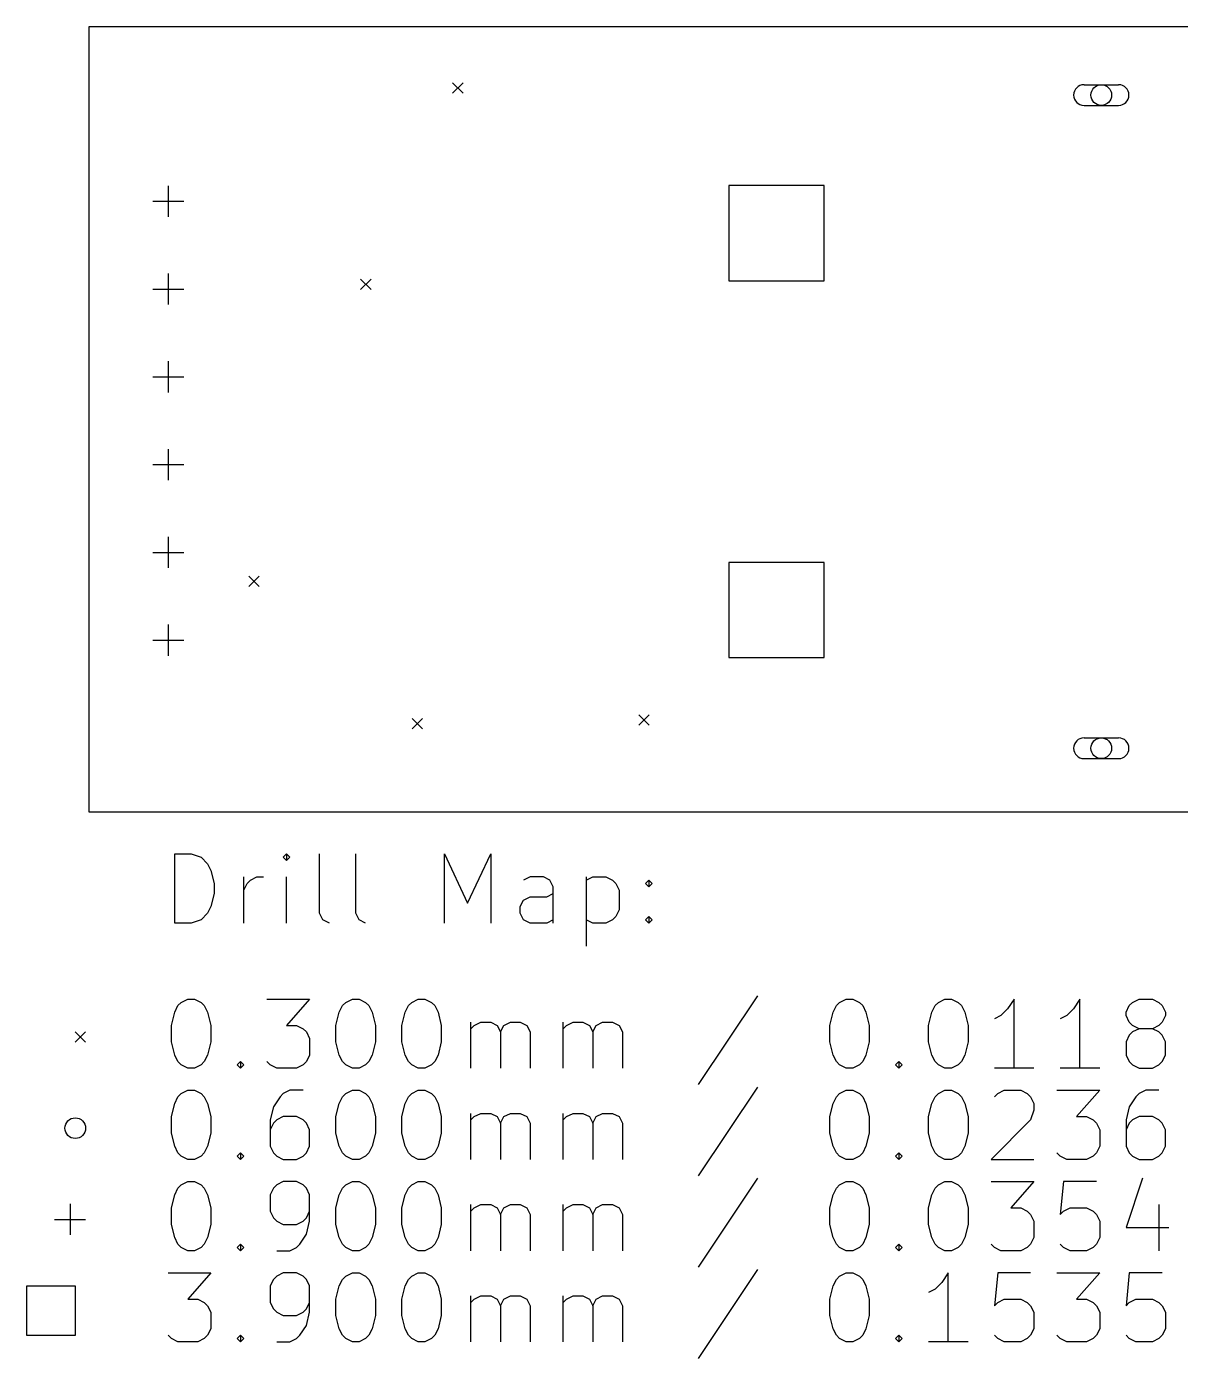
# Model space of a CAD drawing. Extents: x 125.7 to 191.9, y -85 to -46.2.
# Drawn here: x 125.7 to 159.08, y -84.76 to -46.23 of the extents above; entities that cross this region are included whole.
import ezdxf

# ---------------------------------------------------------------- set-up
doc = ezdxf.new("R2010")
doc.units = 0
doc.layers.add('BLACK', color=7, linetype='CONTINUOUS')

msp = doc.modelspace()

# ---------------------------------------------------------------- linework, layer by layer
at = {"layer": 'BLACK', "linetype": 'CONTINUOUS'}
for p, q in [((127.508, -46.228), (172.888, -46.228)), ((127.508, -68.961), (127.508, -46.228)), ((138.026, -47.856), (138.326, -48.156)), ((138.326, -47.856), (138.026, -48.156)), ((156.292, -47.908), (157.292, -47.908)), ((156.292, -48.508), (157.292, -48.508)), ((129.8, -50.83), (129.8, -51.73)), ((148.771, -50.8291), (146.013, -50.8291)), ((146.013, -50.8291), (146.013, -53.5869)), ((148.771, -53.5869), (148.771, -50.8291)), ((129.35, -51.28), (130.25, -51.28)), ((129.8, -53.37), (129.8, -54.27)), ((135.364, -53.5325), (135.664, -53.8325)), ((135.664, -53.5325), (135.364, -53.8325)), ((129.35, -53.82), (130.25, -53.82)), ((146.013, -53.5869), (148.771, -53.5869)), ((129.8, -55.91), (129.8, -56.81)), ((129.35, -56.36), (130.25, -56.36)), ((129.8, -58.45), (129.8, -59.35)), ((129.35, -58.9), (130.25, -58.9)), ((129.8, -60.99), (129.8, -61.89)), ((129.35, -61.44), (130.25, -61.44)), ((148.771, -61.7291), (146.013, -61.7291)), ((146.013, -61.7291), (146.013, -64.4869)), ((148.771, -64.4869), (148.771, -61.7291)), ((132.133, -62.1308), (132.433, -62.4308)), ((132.433, -62.1308), (132.133, -62.4308)), ((129.8, -63.53), (129.8, -64.43)), ((129.35, -63.98), (130.25, -63.98)), ((146.013, -64.4869), (148.771, -64.4869)), ((136.858, -66.2456), (137.158, -66.5456)), ((137.158, -66.2456), (136.858, -66.5456)), ((143.411, -66.144), (143.711, -66.444)), ((143.711, -66.144), (143.411, -66.444)), ((156.292, -66.808), (157.292, -66.808)), ((156.292, -67.408), (157.292, -67.408)), ((172.888, -68.961), (127.508, -68.961)), ((129.984, -72.1658), (129.984, -70.1658)), ((129.984, -70.1658), (130.46, -70.1658)), ((130.46, -70.1658), (130.746, -70.261)), ((130.746, -70.261), (130.937, -70.4515)), ((130.937, -70.4515), (131.032, -70.642)), ((133.222, -70.1658), (133.127, -70.261)), ((133.127, -70.261), (133.222, -70.3562)), ((133.318, -70.261), (133.222, -70.1658)), ((133.222, -70.1658), (133.222, -70.3562)), ((133.222, -70.3562), (133.318, -70.261)), ((134.175, -71.88), (134.175, -70.1658)), ((135.222, -71.88), (135.222, -70.1658)), ((137.794, -72.1658), (137.794, -70.1658)), ((137.794, -70.1658), (138.46, -71.5943)), ((138.46, -71.5943), (139.127, -70.1658)), ((139.127, -70.1658), (139.127, -72.1658)), ((131.032, -70.642), (131.127, -71.0229)), ((131.984, -72.1658), (131.984, -70.8324)), ((132.175, -70.9277), (132.365, -70.8324)), ((132.365, -70.8324), (132.556, -70.8324)), ((133.222, -72.1658), (133.222, -70.8324)), ((140.27, -70.8324), (140.079, -70.9277)), ((140.651, -70.8324), (140.27, -70.8324)), ((140.841, -70.9277), (140.651, -70.8324)), ((141.889, -70.8324), (141.889, -72.8324)), ((141.889, -70.9277), (142.079, -70.8324)), ((142.079, -70.8324), (142.46, -70.8324)), ((142.46, -70.8324), (142.651, -70.9277)), ((131.127, -71.0229), (131.127, -71.3086)), ((131.984, -71.2134), (132.079, -71.0229)), ((132.079, -71.0229), (132.175, -70.9277)), ((140.937, -71.1181), (140.841, -70.9277)), ((140.937, -72.1658), (140.937, -71.1181)), ((142.651, -70.9277), (142.746, -71.0229)), ((142.746, -71.0229), (142.841, -71.2134)), ((142.841, -71.2134), (142.841, -71.7848)), ((143.603, -71.0229), (143.698, -70.9277)), ((143.698, -71.1181), (143.603, -71.0229)), ((143.698, -70.9277), (143.794, -71.0229)), ((143.698, -70.9277), (143.698, -71.1181)), ((143.794, -71.0229), (143.698, -71.1181)), ((131.127, -71.3086), (131.032, -71.6896)), ((139.984, -71.6896), (140.079, -71.4991)), ((140.079, -71.4991), (140.27, -71.4039)), ((140.27, -71.4039), (140.746, -71.4039)), ((140.746, -71.4039), (140.937, -71.3086)), ((130.937, -71.88), (130.746, -72.0705)), ((131.032, -71.6896), (130.937, -71.88)), ((134.27, -72.0705), (134.175, -71.88)), ((135.318, -72.0705), (135.222, -71.88)), ((139.984, -71.88), (139.984, -71.6896)), ((140.079, -72.0705), (139.984, -71.88)), ((142.746, -71.9753), (142.651, -72.0705)), ((142.841, -71.7848), (142.746, -71.9753)), ((143.603, -72.0705), (143.698, -71.9753)), ((143.698, -71.9753), (143.794, -72.0705)), ((143.698, -71.9753), (143.698, -72.1658)), ((130.46, -72.1658), (129.984, -72.1658)), ((130.746, -72.0705), (130.46, -72.1658)), ((134.46, -72.1658), (134.27, -72.0705)), ((135.508, -72.1658), (135.318, -72.0705)), ((140.27, -72.1658), (140.079, -72.0705)), ((140.746, -72.1658), (140.27, -72.1658)), ((140.937, -72.0705), (140.746, -72.1658)), ((142.079, -72.1658), (141.889, -72.0705)), ((142.46, -72.1658), (142.079, -72.1658)), ((142.651, -72.0705), (142.46, -72.1658)), ((143.698, -72.1658), (143.603, -72.0705)), ((143.794, -72.0705), (143.698, -72.1658)), ((130.175, -74.461), (130.365, -74.3658)), ((130.365, -74.3658), (130.556, -74.3658)), ((130.556, -74.3658), (130.746, -74.461)), ((132.651, -74.3658), (133.889, -74.3658)), ((133.889, -74.3658), (133.222, -75.1277)), ((134.937, -74.461), (135.127, -74.3658)), ((135.127, -74.3658), (135.318, -74.3658)), ((135.318, -74.3658), (135.508, -74.461)), ((136.841, -74.461), (137.032, -74.3658)), ((137.032, -74.3658), (137.222, -74.3658)), ((137.222, -74.3658), (137.413, -74.461)), ((146.841, -74.2705), (145.127, -76.842)), ((149.222, -74.461), (149.413, -74.3658)), ((149.413, -74.3658), (149.603, -74.3658)), ((149.603, -74.3658), (149.794, -74.461)), ((152.079, -74.461), (152.27, -74.3658)), ((152.27, -74.3658), (152.46, -74.3658)), ((152.46, -74.3658), (152.651, -74.461)), ((154.27, -74.3658), (154.079, -74.6515)), ((154.27, -76.3658), (154.27, -74.3658)), ((156.175, -74.3658), (155.984, -74.6515)), ((156.175, -76.3658), (156.175, -74.3658)), ((157.698, -74.461), (157.889, -74.3658)), ((157.889, -74.3658), (158.27, -74.3658)), ((158.27, -74.3658), (158.46, -74.461)), ((129.889, -75.1277), (129.984, -74.7467)), ((129.984, -74.7467), (130.079, -74.5562)), ((130.079, -74.5562), (130.175, -74.461)), ((130.746, -74.461), (130.841, -74.5562)), ((130.841, -74.5562), (130.937, -74.7467)), ((130.937, -74.7467), (131.032, -75.1277)), ((134.651, -75.1277), (134.746, -74.7467)), ((134.746, -74.7467), (134.841, -74.5562)), ((134.841, -74.5562), (134.937, -74.461)), ((135.508, -74.461), (135.603, -74.5562)), ((135.603, -74.5562), (135.698, -74.7467)), ((135.698, -74.7467), (135.794, -75.1277)), ((136.556, -75.1277), (136.651, -74.7467)), ((136.651, -74.7467), (136.746, -74.5562)), ((136.746, -74.5562), (136.841, -74.461)), ((137.413, -74.461), (137.508, -74.5562)), ((137.508, -74.5562), (137.603, -74.7467)), ((137.603, -74.7467), (137.698, -75.1277)), ((148.937, -75.1277), (149.032, -74.7467)), ((149.032, -74.7467), (149.127, -74.5562)), ((149.127, -74.5562), (149.222, -74.461)), ((149.794, -74.461), (149.889, -74.5562)), ((149.889, -74.5562), (149.984, -74.7467)), ((149.984, -74.7467), (150.079, -75.1277)), ((151.794, -75.1277), (151.889, -74.7467)), ((151.889, -74.7467), (151.984, -74.5562)), ((151.984, -74.5562), (152.079, -74.461)), ((152.651, -74.461), (152.746, -74.5562)), ((152.746, -74.5562), (152.841, -74.7467)), ((152.841, -74.7467), (152.937, -75.1277)), ((154.079, -74.6515), (153.889, -74.842)), ((155.984, -74.6515), (155.794, -74.842)), ((157.508, -74.7467), (157.603, -74.5562)), ((157.508, -74.842), (157.508, -74.7467)), ((157.603, -74.5562), (157.698, -74.461)), ((158.46, -74.461), (158.556, -74.5562)), ((158.556, -74.5562), (158.651, -74.7467)), ((158.651, -74.7467), (158.651, -74.842)), ((129.889, -75.6039), (129.889, -75.1277)), ((131.032, -75.1277), (131.032, -75.6039)), ((133.222, -75.1277), (133.508, -75.1277)), ((133.508, -75.1277), (133.698, -75.2229)), ((134.651, -75.6039), (134.651, -75.1277)), ((135.794, -75.1277), (135.794, -75.6039)), ((136.556, -75.6039), (136.556, -75.1277)), ((137.698, -75.1277), (137.698, -75.6039)), ((138.556, -76.3658), (138.556, -75.0324)), ((138.556, -75.2229), (138.651, -75.1277)), ((138.651, -75.1277), (138.841, -75.0324)), ((138.841, -75.0324), (139.127, -75.0324)), ((139.127, -75.0324), (139.318, -75.1277)), ((139.318, -75.1277), (139.413, -75.3181)), ((139.413, -75.3181), (139.508, -75.1277)), ((139.508, -75.1277), (139.698, -75.0324)), ((139.698, -75.0324), (139.984, -75.0324)), ((139.984, -75.0324), (140.175, -75.1277)), ((140.175, -75.1277), (140.27, -75.3181)), ((141.222, -76.3658), (141.222, -75.0324)), ((141.222, -75.2229), (141.318, -75.1277)), ((141.318, -75.1277), (141.508, -75.0324)), ((141.508, -75.0324), (141.794, -75.0324)), ((141.794, -75.0324), (141.984, -75.1277)), ((141.984, -75.1277), (142.079, -75.3181)), ((142.079, -75.3181), (142.175, -75.1277)), ((142.175, -75.1277), (142.365, -75.0324)), ((142.365, -75.0324), (142.651, -75.0324)), ((142.651, -75.0324), (142.841, -75.1277)), ((142.841, -75.1277), (142.937, -75.3181)), ((148.937, -75.6039), (148.937, -75.1277)), ((150.079, -75.1277), (150.079, -75.6039)), ((151.794, -75.6039), (151.794, -75.1277)), ((152.937, -75.1277), (152.937, -75.6039)), ((153.889, -74.842), (153.698, -74.9372)), ((155.794, -74.842), (155.603, -74.9372)), ((157.603, -75.0324), (157.508, -74.842)), ((157.698, -75.1277), (157.603, -75.0324)), ((157.889, -75.2229), (157.698, -75.1277)), ((158.46, -75.1277), (158.27, -75.2229)), ((158.556, -75.0324), (158.46, -75.1277)), ((158.651, -74.842), (158.556, -75.0324)), ((127.108, -75.311), (127.408, -75.611)), ((127.408, -75.311), (127.108, -75.611)), ((133.698, -75.2229), (133.794, -75.3181)), ((133.794, -75.3181), (133.889, -75.5086)), ((133.889, -75.5086), (133.889, -75.9848)), ((139.413, -75.3181), (139.413, -76.3658)), ((140.27, -75.3181), (140.27, -76.3658)), ((142.079, -75.3181), (142.079, -76.3658)), ((142.937, -75.3181), (142.937, -76.3658)), ((157.603, -75.4134), (157.508, -75.6039)), ((157.698, -75.3181), (157.603, -75.4134)), ((157.889, -75.2229), (157.698, -75.3181)), ((158.27, -75.2229), (157.889, -75.2229)), ((158.46, -75.3181), (158.27, -75.2229)), ((158.556, -75.4134), (158.46, -75.3181)), ((158.651, -75.6039), (158.556, -75.4134)), ((129.984, -75.9848), (129.889, -75.6039)), ((131.032, -75.6039), (130.937, -75.9848)), ((134.746, -75.9848), (134.651, -75.6039)), ((135.794, -75.6039), (135.698, -75.9848)), ((136.651, -75.9848), (136.556, -75.6039)), ((137.698, -75.6039), (137.603, -75.9848)), ((149.032, -75.9848), (148.937, -75.6039)), ((150.079, -75.6039), (149.984, -75.9848)), ((151.889, -75.9848), (151.794, -75.6039)), ((152.937, -75.6039), (152.841, -75.9848)), ((157.508, -75.6039), (157.508, -75.9848)), ((158.651, -75.9848), (158.651, -75.6039)), ((130.079, -76.1753), (129.984, -75.9848)), ((130.175, -76.2705), (130.079, -76.1753)), ((130.365, -76.3658), (130.175, -76.2705)), ((130.746, -76.2705), (130.556, -76.3658)), ((130.841, -76.1753), (130.746, -76.2705)), ((130.937, -75.9848), (130.841, -76.1753)), ((131.794, -76.2705), (131.889, -76.1753)), ((131.889, -76.3658), (131.794, -76.2705)), ((131.889, -76.1753), (131.984, -76.2705)), ((131.889, -76.1753), (131.889, -76.3658)), ((131.984, -76.2705), (131.889, -76.3658)), ((132.746, -76.2705), (132.651, -76.1753)), ((132.937, -76.3658), (132.746, -76.2705)), ((133.698, -76.2705), (133.508, -76.3658)), ((133.794, -76.1753), (133.698, -76.2705)), ((133.889, -75.9848), (133.794, -76.1753)), ((134.841, -76.1753), (134.746, -75.9848)), ((134.937, -76.2705), (134.841, -76.1753)), ((135.127, -76.3658), (134.937, -76.2705)), ((135.508, -76.2705), (135.318, -76.3658)), ((135.603, -76.1753), (135.508, -76.2705)), ((135.698, -75.9848), (135.603, -76.1753)), ((136.746, -76.1753), (136.651, -75.9848)), ((136.841, -76.2705), (136.746, -76.1753)), ((137.032, -76.3658), (136.841, -76.2705)), ((137.413, -76.2705), (137.222, -76.3658)), ((137.508, -76.1753), (137.413, -76.2705)), ((137.603, -75.9848), (137.508, -76.1753)), ((149.127, -76.1753), (149.032, -75.9848)), ((149.222, -76.2705), (149.127, -76.1753)), ((149.413, -76.3658), (149.222, -76.2705)), ((149.794, -76.2705), (149.603, -76.3658)), ((149.889, -76.1753), (149.794, -76.2705)), ((149.984, -75.9848), (149.889, -76.1753)), ((150.841, -76.2705), (150.937, -76.1753)), ((150.937, -76.3658), (150.841, -76.2705)), ((150.937, -76.1753), (151.032, -76.2705)), ((150.937, -76.1753), (150.937, -76.3658)), ((151.032, -76.2705), (150.937, -76.3658)), ((151.984, -76.1753), (151.889, -75.9848)), ((152.079, -76.2705), (151.984, -76.1753)), ((152.27, -76.3658), (152.079, -76.2705)), ((152.651, -76.2705), (152.46, -76.3658)), ((152.746, -76.1753), (152.651, -76.2705)), ((152.841, -75.9848), (152.746, -76.1753)), ((157.508, -75.9848), (157.603, -76.1753)), ((157.603, -76.1753), (157.698, -76.2705)), ((157.698, -76.2705), (157.889, -76.3658)), ((158.27, -76.3658), (158.46, -76.2705)), ((158.46, -76.2705), (158.556, -76.1753)), ((158.556, -76.1753), (158.651, -75.9848)), ((130.556, -76.3658), (130.365, -76.3658)), ((133.508, -76.3658), (132.937, -76.3658)), ((135.318, -76.3658), (135.127, -76.3658)), ((137.222, -76.3658), (137.032, -76.3658)), ((149.603, -76.3658), (149.413, -76.3658)), ((152.46, -76.3658), (152.27, -76.3658)), ((154.841, -76.3658), (153.698, -76.3658)), ((156.746, -76.3658), (155.603, -76.3658)), ((157.889, -76.3658), (158.27, -76.3658)), ((130.175, -77.101), (130.365, -77.0058)), ((130.365, -77.0058), (130.556, -77.0058)), ((130.556, -77.0058), (130.746, -77.101)), ((133.318, -77.0058), (133.127, -77.101)), ((133.698, -77.0058), (133.318, -77.0058)), ((134.937, -77.101), (135.127, -77.0058)), ((135.127, -77.0058), (135.318, -77.0058)), ((135.318, -77.0058), (135.508, -77.101)), ((136.841, -77.101), (137.032, -77.0058)), ((137.032, -77.0058), (137.222, -77.0058)), ((137.222, -77.0058), (137.413, -77.101)), ((146.841, -76.9105), (145.127, -79.482)), ((149.222, -77.101), (149.413, -77.0058)), ((149.413, -77.0058), (149.603, -77.0058)), ((149.603, -77.0058), (149.794, -77.101)), ((152.079, -77.101), (152.27, -77.0058)), ((152.27, -77.0058), (152.46, -77.0058)), ((152.46, -77.0058), (152.651, -77.101)), ((153.794, -77.101), (153.984, -77.0058)), ((153.984, -77.0058), (154.46, -77.0058)), ((154.46, -77.0058), (154.651, -77.101)), ((155.508, -77.0058), (156.746, -77.0058)), ((156.746, -77.0058), (156.079, -77.7677)), ((158.079, -77.0058), (157.889, -77.101)), ((158.46, -77.0058), (158.079, -77.0058)), ((129.889, -77.7677), (129.984, -77.3867)), ((129.984, -77.3867), (130.079, -77.1962)), ((130.079, -77.1962), (130.175, -77.101)), ((130.746, -77.101), (130.841, -77.1962)), ((130.841, -77.1962), (130.937, -77.3867)), ((130.937, -77.3867), (131.032, -77.7677)), ((133.032, -77.1962), (132.841, -77.482)), ((133.127, -77.101), (133.032, -77.1962)), ((134.651, -77.7677), (134.746, -77.3867)), ((134.746, -77.3867), (134.841, -77.1962)), ((134.841, -77.1962), (134.937, -77.101)), ((135.508, -77.101), (135.603, -77.1962)), ((135.603, -77.1962), (135.698, -77.3867)), ((135.698, -77.3867), (135.794, -77.7677)), ((136.556, -77.7677), (136.651, -77.3867)), ((136.651, -77.3867), (136.746, -77.1962)), ((136.746, -77.1962), (136.841, -77.101)), ((137.413, -77.101), (137.508, -77.1962)), ((137.508, -77.1962), (137.603, -77.3867)), ((137.603, -77.3867), (137.698, -77.7677)), ((148.937, -77.7677), (149.032, -77.3867)), ((149.032, -77.3867), (149.127, -77.1962)), ((149.127, -77.1962), (149.222, -77.101)), ((149.794, -77.101), (149.889, -77.1962)), ((149.889, -77.1962), (149.984, -77.3867)), ((149.984, -77.3867), (150.079, -77.7677)), ((151.794, -77.7677), (151.889, -77.3867)), ((151.889, -77.3867), (151.984, -77.1962)), ((151.984, -77.1962), (152.079, -77.101)), ((152.651, -77.101), (152.746, -77.1962)), ((152.746, -77.1962), (152.841, -77.3867)), ((152.841, -77.3867), (152.937, -77.7677)), ((153.698, -77.1962), (153.794, -77.101)), ((154.651, -77.101), (154.746, -77.1962)), ((154.746, -77.1962), (154.841, -77.3867)), ((154.841, -77.3867), (154.841, -77.5772)), ((157.794, -77.1962), (157.603, -77.482)), ((157.889, -77.101), (157.794, -77.1962)), ((129.889, -78.2439), (129.889, -77.7677)), ((131.032, -77.7677), (131.032, -78.2439)), ((132.841, -77.482), (132.746, -77.8629)), ((133.127, -77.7677), (132.937, -77.8629)), ((133.508, -77.7677), (133.127, -77.7677)), ((133.698, -77.8629), (133.508, -77.7677)), ((134.651, -78.2439), (134.651, -77.7677)), ((135.794, -77.7677), (135.794, -78.2439)), ((136.556, -78.2439), (136.556, -77.7677)), ((137.698, -77.7677), (137.698, -78.2439)), ((138.556, -79.0058), (138.556, -77.6724)), ((138.556, -77.8629), (138.651, -77.7677)), ((138.651, -77.7677), (138.841, -77.6724)), ((138.841, -77.6724), (139.127, -77.6724)), ((139.127, -77.6724), (139.318, -77.7677)), ((139.318, -77.7677), (139.413, -77.9581)), ((139.413, -77.9581), (139.508, -77.7677)), ((139.508, -77.7677), (139.698, -77.6724)), ((139.698, -77.6724), (139.984, -77.6724)), ((139.984, -77.6724), (140.175, -77.7677)), ((140.175, -77.7677), (140.27, -77.9581)), ((141.222, -79.0058), (141.222, -77.6724)), ((141.222, -77.8629), (141.318, -77.7677)), ((141.318, -77.7677), (141.508, -77.6724)), ((141.508, -77.6724), (141.794, -77.6724)), ((141.794, -77.6724), (141.984, -77.7677)), ((141.984, -77.7677), (142.079, -77.9581)), ((142.079, -77.9581), (142.175, -77.7677)), ((142.175, -77.7677), (142.365, -77.6724)), ((142.365, -77.6724), (142.651, -77.6724)), ((142.651, -77.6724), (142.841, -77.7677)), ((142.841, -77.7677), (142.937, -77.9581)), ((148.937, -78.2439), (148.937, -77.7677)), ((150.079, -77.7677), (150.079, -78.2439)), ((151.794, -78.2439), (151.794, -77.7677)), ((152.937, -77.7677), (152.937, -78.2439)), ((154.841, -77.5772), (154.746, -77.8629)), ((156.079, -77.7677), (156.365, -77.7677)), ((156.365, -77.7677), (156.556, -77.8629)), ((157.603, -77.482), (157.508, -77.8629)), ((157.889, -77.7677), (157.698, -77.8629)), ((158.27, -77.7677), (157.889, -77.7677)), ((158.46, -77.8629), (158.27, -77.7677)), ((132.746, -77.8629), (132.746, -78.6248)), ((132.841, -77.9581), (132.746, -78.1486)), ((132.937, -77.8629), (132.841, -77.9581)), ((133.794, -77.9581), (133.698, -77.8629)), ((133.889, -78.1486), (133.794, -77.9581)), ((133.889, -78.6248), (133.889, -78.1486)), ((139.413, -77.9581), (139.413, -79.0058)), ((140.27, -77.9581), (140.27, -79.0058)), ((142.079, -77.9581), (142.079, -79.0058)), ((142.937, -77.9581), (142.937, -79.0058)), ((154.746, -77.8629), (153.603, -79.0058)), ((156.556, -77.8629), (156.651, -77.9581)), ((156.651, -77.9581), (156.746, -78.1486)), ((156.746, -78.1486), (156.746, -78.6248)), ((157.508, -77.8629), (157.508, -78.6248)), ((157.603, -77.9581), (157.508, -78.1486)), ((157.698, -77.8629), (157.603, -77.9581)), ((158.556, -77.9581), (158.46, -77.8629)), ((158.651, -78.1486), (158.556, -77.9581)), ((158.651, -78.6248), (158.651, -78.1486)), ((129.984, -78.6248), (129.889, -78.2439)), ((131.032, -78.2439), (130.937, -78.6248)), ((134.746, -78.6248), (134.651, -78.2439)), ((135.794, -78.2439), (135.698, -78.6248)), ((136.651, -78.6248), (136.556, -78.2439)), ((137.698, -78.2439), (137.603, -78.6248)), ((149.032, -78.6248), (148.937, -78.2439)), ((150.079, -78.2439), (149.984, -78.6248)), ((151.889, -78.6248), (151.794, -78.2439)), ((152.937, -78.2439), (152.841, -78.6248)), ((130.079, -78.8153), (129.984, -78.6248)), ((130.175, -78.9105), (130.079, -78.8153)), ((130.365, -79.0058), (130.175, -78.9105)), ((130.746, -78.9105), (130.556, -79.0058)), ((130.841, -78.8153), (130.746, -78.9105)), ((130.937, -78.6248), (130.841, -78.8153)), ((131.794, -78.9105), (131.889, -78.8153)), ((131.889, -79.0058), (131.794, -78.9105)), ((131.889, -78.8153), (131.984, -78.9105)), ((131.889, -78.8153), (131.889, -79.0058)), ((131.984, -78.9105), (131.889, -79.0058)), ((132.746, -78.6248), (132.841, -78.8153)), ((132.841, -78.8153), (132.937, -78.9105)), ((132.937, -78.9105), (133.127, -79.0058)), ((133.508, -79.0058), (133.698, -78.9105)), ((133.698, -78.9105), (133.794, -78.8153)), ((133.794, -78.8153), (133.889, -78.6248)), ((134.841, -78.8153), (134.746, -78.6248)), ((134.937, -78.9105), (134.841, -78.8153)), ((135.127, -79.0058), (134.937, -78.9105)), ((135.508, -78.9105), (135.318, -79.0058)), ((135.603, -78.8153), (135.508, -78.9105)), ((135.698, -78.6248), (135.603, -78.8153)), ((136.746, -78.8153), (136.651, -78.6248)), ((136.841, -78.9105), (136.746, -78.8153)), ((137.032, -79.0058), (136.841, -78.9105)), ((137.413, -78.9105), (137.222, -79.0058)), ((137.508, -78.8153), (137.413, -78.9105)), ((137.603, -78.6248), (137.508, -78.8153)), ((149.127, -78.8153), (149.032, -78.6248)), ((149.222, -78.9105), (149.127, -78.8153)), ((149.413, -79.0058), (149.222, -78.9105)), ((149.794, -78.9105), (149.603, -79.0058)), ((149.889, -78.8153), (149.794, -78.9105)), ((149.984, -78.6248), (149.889, -78.8153)), ((150.841, -78.9105), (150.937, -78.8153)), ((150.937, -79.0058), (150.841, -78.9105)), ((150.937, -78.8153), (151.032, -78.9105)), ((150.937, -78.8153), (150.937, -79.0058)), ((151.032, -78.9105), (150.937, -79.0058)), ((151.984, -78.8153), (151.889, -78.6248)), ((152.079, -78.9105), (151.984, -78.8153)), ((152.27, -79.0058), (152.079, -78.9105)), ((152.651, -78.9105), (152.46, -79.0058)), ((152.746, -78.8153), (152.651, -78.9105)), ((152.841, -78.6248), (152.746, -78.8153)), ((155.603, -78.9105), (155.508, -78.8153)), ((155.794, -79.0058), (155.603, -78.9105)), ((156.556, -78.9105), (156.365, -79.0058)), ((156.651, -78.8153), (156.556, -78.9105)), ((156.746, -78.6248), (156.651, -78.8153)), ((157.508, -78.6248), (157.603, -78.8153)), ((157.603, -78.8153), (157.698, -78.9105)), ((157.698, -78.9105), (157.889, -79.0058)), ((158.27, -79.0058), (158.46, -78.9105)), ((158.46, -78.9105), (158.556, -78.8153)), ((158.556, -78.8153), (158.651, -78.6248)), ((130.556, -79.0058), (130.365, -79.0058)), ((133.127, -79.0058), (133.508, -79.0058)), ((135.318, -79.0058), (135.127, -79.0058)), ((137.222, -79.0058), (137.032, -79.0058)), ((149.603, -79.0058), (149.413, -79.0058)), ((152.46, -79.0058), (152.27, -79.0058)), ((153.603, -79.0058), (154.841, -79.0058)), ((156.365, -79.0058), (155.794, -79.0058)), ((157.889, -79.0058), (158.27, -79.0058)), ((130.079, -79.8362), (130.175, -79.741)), ((130.175, -79.741), (130.365, -79.6458)), ((130.365, -79.6458), (130.556, -79.6458)), ((130.556, -79.6458), (130.746, -79.741)), ((130.746, -79.741), (130.841, -79.8362)), ((132.937, -79.741), (132.841, -79.8362)), ((133.127, -79.6458), (132.937, -79.741)), ((133.508, -79.6458), (133.127, -79.6458)), ((133.698, -79.741), (133.508, -79.6458)), ((133.794, -79.8362), (133.698, -79.741)), ((134.841, -79.8362), (134.937, -79.741)), ((134.937, -79.741), (135.127, -79.6458)), ((135.127, -79.6458), (135.318, -79.6458)), ((135.318, -79.6458), (135.508, -79.741)), ((135.508, -79.741), (135.603, -79.8362)), ((136.746, -79.8362), (136.841, -79.741)), ((136.841, -79.741), (137.032, -79.6458)), ((137.032, -79.6458), (137.222, -79.6458)), ((137.222, -79.6458), (137.413, -79.741)), ((137.413, -79.741), (137.508, -79.8362)), ((146.841, -79.5505), (145.127, -82.122)), ((149.127, -79.8362), (149.222, -79.741)), ((149.222, -79.741), (149.413, -79.6458)), ((149.413, -79.6458), (149.603, -79.6458)), ((149.603, -79.6458), (149.794, -79.741)), ((149.794, -79.741), (149.889, -79.8362)), ((151.984, -79.8362), (152.079, -79.741)), ((152.079, -79.741), (152.27, -79.6458)), ((152.27, -79.6458), (152.46, -79.6458)), ((152.46, -79.6458), (152.651, -79.741)), ((152.651, -79.741), (152.746, -79.8362)), ((153.603, -79.6458), (154.841, -79.6458)), ((154.841, -79.6458), (154.175, -80.4077)), ((155.698, -79.6458), (155.603, -80.5981)), ((156.651, -79.6458), (155.698, -79.6458)), ((157.984, -79.5505), (157.508, -80.9791)), ((129.889, -80.4077), (129.984, -80.0267)), ((129.984, -80.0267), (130.079, -79.8362)), ((130.841, -79.8362), (130.937, -80.0267)), ((130.937, -80.0267), (131.032, -80.4077)), ((132.841, -79.8362), (132.746, -80.0267)), ((132.746, -80.0267), (132.746, -80.5029)), ((133.889, -80.0267), (133.794, -79.8362)), ((133.889, -80.7886), (133.889, -80.0267)), ((134.651, -80.4077), (134.746, -80.0267)), ((134.746, -80.0267), (134.841, -79.8362)), ((135.603, -79.8362), (135.698, -80.0267)), ((135.698, -80.0267), (135.794, -80.4077)), ((136.556, -80.4077), (136.651, -80.0267)), ((136.651, -80.0267), (136.746, -79.8362)), ((137.508, -79.8362), (137.603, -80.0267)), ((137.603, -80.0267), (137.698, -80.4077)), ((148.937, -80.4077), (149.032, -80.0267)), ((149.032, -80.0267), (149.127, -79.8362)), ((149.889, -79.8362), (149.984, -80.0267)), ((149.984, -80.0267), (150.079, -80.4077)), ((151.794, -80.4077), (151.889, -80.0267)), ((151.889, -80.0267), (151.984, -79.8362)), ((152.746, -79.8362), (152.841, -80.0267)), ((152.841, -80.0267), (152.937, -80.4077)), ((126.958, -80.291), (126.958, -81.191)), ((129.889, -80.8839), (129.889, -80.4077)), ((131.032, -80.4077), (131.032, -80.8839)), ((132.746, -80.5029), (132.841, -80.6934)), ((133.794, -80.6934), (133.889, -80.5029)), ((134.651, -80.8839), (134.651, -80.4077)), ((135.794, -80.4077), (135.794, -80.8839)), ((136.556, -80.8839), (136.556, -80.4077)), ((137.698, -80.4077), (137.698, -80.8839)), ((138.556, -81.6458), (138.556, -80.3124)), ((138.556, -80.5029), (138.651, -80.4077)), ((138.651, -80.4077), (138.841, -80.3124)), ((138.841, -80.3124), (139.127, -80.3124)), ((139.127, -80.3124), (139.318, -80.4077)), ((139.318, -80.4077), (139.413, -80.5981)), ((139.413, -80.5981), (139.508, -80.4077)), ((139.508, -80.4077), (139.698, -80.3124)), ((139.698, -80.3124), (139.984, -80.3124)), ((139.984, -80.3124), (140.175, -80.4077)), ((140.175, -80.4077), (140.27, -80.5981)), ((141.222, -81.6458), (141.222, -80.3124)), ((141.222, -80.5029), (141.318, -80.4077)), ((141.318, -80.4077), (141.508, -80.3124)), ((141.508, -80.3124), (141.794, -80.3124)), ((141.794, -80.3124), (141.984, -80.4077)), ((141.984, -80.4077), (142.079, -80.5981)), ((142.079, -80.5981), (142.175, -80.4077)), ((142.175, -80.4077), (142.365, -80.3124)), ((142.365, -80.3124), (142.651, -80.3124)), ((142.651, -80.3124), (142.841, -80.4077)), ((142.841, -80.4077), (142.937, -80.5981)), ((148.937, -80.8839), (148.937, -80.4077)), ((150.079, -80.4077), (150.079, -80.8839)), ((151.794, -80.8839), (151.794, -80.4077)), ((152.937, -80.4077), (152.937, -80.8839)), ((154.175, -80.4077), (154.46, -80.4077)), ((154.46, -80.4077), (154.651, -80.5029)), ((154.651, -80.5029), (154.746, -80.5981)), ((155.603, -80.5981), (155.698, -80.5029)), ((155.698, -80.5029), (155.889, -80.4077)), ((155.889, -80.4077), (156.365, -80.4077)), ((156.365, -80.4077), (156.556, -80.5029)), ((156.556, -80.5029), (156.651, -80.5981)), ((158.46, -80.3124), (158.46, -81.6458)), ((126.508, -80.741), (127.408, -80.741)), ((129.984, -81.2648), (129.889, -80.8839)), ((131.032, -80.8839), (130.937, -81.2648)), ((132.841, -80.6934), (132.937, -80.7886)), ((132.937, -80.7886), (133.127, -80.8839)), ((133.127, -80.8839), (133.508, -80.8839)), ((133.508, -80.8839), (133.698, -80.7886)), ((133.698, -80.7886), (133.794, -80.6934)), ((133.794, -81.1696), (133.889, -80.7886)), ((134.746, -81.2648), (134.651, -80.8839)), ((135.794, -80.8839), (135.698, -81.2648)), ((136.651, -81.2648), (136.556, -80.8839)), ((137.698, -80.8839), (137.603, -81.2648)), ((139.413, -80.5981), (139.413, -81.6458)), ((140.27, -80.5981), (140.27, -81.6458)), ((142.079, -80.5981), (142.079, -81.6458)), ((142.937, -80.5981), (142.937, -81.6458)), ((149.032, -81.2648), (148.937, -80.8839)), ((150.079, -80.8839), (149.984, -81.2648)), ((151.889, -81.2648), (151.794, -80.8839)), ((152.937, -80.8839), (152.841, -81.2648)), ((154.746, -80.5981), (154.841, -80.7886)), ((154.841, -80.7886), (154.841, -81.2648)), ((156.651, -80.5981), (156.746, -80.7886)), ((156.746, -80.7886), (156.746, -81.2648)), ((130.079, -81.4553), (129.984, -81.2648)), ((130.937, -81.2648), (130.841, -81.4553)), ((133.603, -81.4553), (133.794, -81.1696)), ((134.841, -81.4553), (134.746, -81.2648)), ((135.698, -81.2648), (135.603, -81.4553)), ((136.746, -81.4553), (136.651, -81.2648)), ((137.603, -81.2648), (137.508, -81.4553)), ((149.127, -81.4553), (149.032, -81.2648)), ((149.984, -81.2648), (149.889, -81.4553)), ((151.984, -81.4553), (151.889, -81.2648)), ((152.841, -81.2648), (152.746, -81.4553)), ((154.841, -81.2648), (154.746, -81.4553)), ((156.746, -81.2648), (156.651, -81.4553)), ((157.508, -80.9791), (158.746, -80.9791)), ((130.175, -81.5505), (130.079, -81.4553)), ((130.365, -81.6458), (130.175, -81.5505)), ((130.556, -81.6458), (130.365, -81.6458)), ((130.746, -81.5505), (130.556, -81.6458)), ((130.841, -81.4553), (130.746, -81.5505)), ((131.794, -81.5505), (131.889, -81.4553)), ((131.889, -81.6458), (131.794, -81.5505)), ((131.889, -81.4553), (131.984, -81.5505)), ((131.889, -81.4553), (131.889, -81.6458)), ((131.984, -81.5505), (131.889, -81.6458)), ((132.937, -81.6458), (133.318, -81.6458)), ((133.318, -81.6458), (133.508, -81.5505)), ((133.508, -81.5505), (133.603, -81.4553)), ((134.937, -81.5505), (134.841, -81.4553)), ((135.127, -81.6458), (134.937, -81.5505)), ((135.318, -81.6458), (135.127, -81.6458)), ((135.508, -81.5505), (135.318, -81.6458)), ((135.603, -81.4553), (135.508, -81.5505)), ((136.841, -81.5505), (136.746, -81.4553)), ((137.032, -81.6458), (136.841, -81.5505)), ((137.222, -81.6458), (137.032, -81.6458)), ((137.413, -81.5505), (137.222, -81.6458)), ((137.508, -81.4553), (137.413, -81.5505)), ((149.222, -81.5505), (149.127, -81.4553)), ((149.413, -81.6458), (149.222, -81.5505)), ((149.603, -81.6458), (149.413, -81.6458)), ((149.794, -81.5505), (149.603, -81.6458)), ((149.889, -81.4553), (149.794, -81.5505)), ((150.841, -81.5505), (150.937, -81.4553)), ((150.937, -81.6458), (150.841, -81.5505)), ((150.937, -81.4553), (151.032, -81.5505)), ((150.937, -81.4553), (150.937, -81.6458)), ((151.032, -81.5505), (150.937, -81.6458)), ((152.079, -81.5505), (151.984, -81.4553)), ((152.27, -81.6458), (152.079, -81.5505)), ((152.46, -81.6458), (152.27, -81.6458)), ((152.651, -81.5505), (152.46, -81.6458)), ((152.746, -81.4553), (152.651, -81.5505)), ((153.698, -81.5505), (153.603, -81.4553)), ((153.889, -81.6458), (153.698, -81.5505)), ((154.46, -81.6458), (153.889, -81.6458)), ((154.651, -81.5505), (154.46, -81.6458)), ((154.746, -81.4553), (154.651, -81.5505)), ((155.698, -81.5505), (155.603, -81.4553)), ((155.889, -81.6458), (155.698, -81.5505)), ((156.365, -81.6458), (155.889, -81.6458)), ((156.556, -81.5505), (156.365, -81.6458)), ((156.651, -81.4553), (156.556, -81.5505)), ((129.794, -82.2858), (131.032, -82.2858)), ((131.032, -82.2858), (130.365, -83.0477)), ((132.937, -82.381), (132.841, -82.4762)), ((133.127, -82.2858), (132.937, -82.381)), ((133.508, -82.2858), (133.127, -82.2858)), ((133.698, -82.381), (133.508, -82.2858)), ((133.794, -82.4762), (133.698, -82.381)), ((134.841, -82.4762), (134.937, -82.381)), ((134.937, -82.381), (135.127, -82.2858)), ((135.127, -82.2858), (135.318, -82.2858)), ((135.318, -82.2858), (135.508, -82.381)), ((135.508, -82.381), (135.603, -82.4762)), ((136.746, -82.4762), (136.841, -82.381)), ((136.841, -82.381), (137.032, -82.2858)), ((137.032, -82.2858), (137.222, -82.2858)), ((137.222, -82.2858), (137.413, -82.381)), ((137.413, -82.381), (137.508, -82.4762)), ((146.841, -82.1905), (145.127, -84.762)), ((149.127, -82.4762), (149.222, -82.381)), ((149.222, -82.381), (149.413, -82.2858)), ((149.413, -82.2858), (149.603, -82.2858)), ((149.603, -82.2858), (149.794, -82.381)), ((149.794, -82.381), (149.889, -82.4762)), ((152.365, -82.2858), (152.175, -82.5715)), ((152.365, -84.2858), (152.365, -82.2858)), ((153.794, -82.2858), (153.698, -83.2381)), ((154.746, -82.2858), (153.794, -82.2858)), ((155.508, -82.2858), (156.746, -82.2858)), ((156.746, -82.2858), (156.079, -83.0477)), ((157.603, -82.2858), (157.508, -83.2381)), ((158.556, -82.2858), (157.603, -82.2858)), ((127.115, -82.6739), (125.701, -82.6739)), ((125.701, -82.6739), (125.701, -84.0881)), ((127.115, -84.0881), (127.115, -82.6739)), ((132.841, -82.4762), (132.746, -82.6667)), ((132.746, -82.6667), (132.746, -83.1429)), ((133.889, -82.6667), (133.794, -82.4762)), ((133.889, -83.4286), (133.889, -82.6667)), ((134.651, -83.0477), (134.746, -82.6667)), ((134.746, -82.6667), (134.841, -82.4762)), ((135.603, -82.4762), (135.698, -82.6667)), ((135.698, -82.6667), (135.794, -83.0477)), ((136.556, -83.0477), (136.651, -82.6667)), ((136.651, -82.6667), (136.746, -82.4762)), ((137.508, -82.4762), (137.603, -82.6667)), ((137.603, -82.6667), (137.698, -83.0477)), ((148.937, -83.0477), (149.032, -82.6667)), ((149.032, -82.6667), (149.127, -82.4762)), ((149.889, -82.4762), (149.984, -82.6667)), ((149.984, -82.6667), (150.079, -83.0477)), ((151.984, -82.762), (151.794, -82.8572)), ((152.175, -82.5715), (151.984, -82.762)), ((130.365, -83.0477), (130.651, -83.0477)), ((130.651, -83.0477), (130.841, -83.1429)), ((130.841, -83.1429), (130.937, -83.2381)), ((132.746, -83.1429), (132.841, -83.3334)), ((133.794, -83.3334), (133.889, -83.1429)), ((134.651, -83.5239), (134.651, -83.0477)), ((135.794, -83.0477), (135.794, -83.5239)), ((136.556, -83.5239), (136.556, -83.0477)), ((137.698, -83.0477), (137.698, -83.5239)), ((138.556, -84.2858), (138.556, -82.9524)), ((138.556, -83.1429), (138.651, -83.0477)), ((138.651, -83.0477), (138.841, -82.9524)), ((138.841, -82.9524), (139.127, -82.9524)), ((139.127, -82.9524), (139.318, -83.0477)), ((139.318, -83.0477), (139.413, -83.2381)), ((139.413, -83.2381), (139.508, -83.0477)), ((139.508, -83.0477), (139.698, -82.9524)), ((139.698, -82.9524), (139.984, -82.9524)), ((139.984, -82.9524), (140.175, -83.0477)), ((140.175, -83.0477), (140.27, -83.2381)), ((141.222, -84.2858), (141.222, -82.9524)), ((141.222, -83.1429), (141.318, -83.0477)), ((141.318, -83.0477), (141.508, -82.9524)), ((141.508, -82.9524), (141.794, -82.9524)), ((141.794, -82.9524), (141.984, -83.0477)), ((141.984, -83.0477), (142.079, -83.2381)), ((142.079, -83.2381), (142.175, -83.0477)), ((142.175, -83.0477), (142.365, -82.9524)), ((142.365, -82.9524), (142.651, -82.9524)), ((142.651, -82.9524), (142.841, -83.0477)), ((142.841, -83.0477), (142.937, -83.2381)), ((148.937, -83.5239), (148.937, -83.0477)), ((150.079, -83.0477), (150.079, -83.5239)), ((153.698, -83.2381), (153.794, -83.1429)), ((153.794, -83.1429), (153.984, -83.0477)), ((153.984, -83.0477), (154.46, -83.0477)), ((154.46, -83.0477), (154.651, -83.1429)), ((154.651, -83.1429), (154.746, -83.2381)), ((156.079, -83.0477), (156.365, -83.0477)), ((156.365, -83.0477), (156.556, -83.1429)), ((156.556, -83.1429), (156.651, -83.2381)), ((157.508, -83.2381), (157.603, -83.1429)), ((157.603, -83.1429), (157.794, -83.0477)), ((157.794, -83.0477), (158.27, -83.0477)), ((158.27, -83.0477), (158.46, -83.1429)), ((158.46, -83.1429), (158.556, -83.2381)), ((130.937, -83.2381), (131.032, -83.4286)), ((131.032, -83.4286), (131.032, -83.9048)), ((132.841, -83.3334), (132.937, -83.4286)), ((132.937, -83.4286), (133.127, -83.5239)), ((133.127, -83.5239), (133.508, -83.5239)), ((133.508, -83.5239), (133.698, -83.4286)), ((133.698, -83.4286), (133.794, -83.3334)), ((133.794, -83.8096), (133.889, -83.4286)), ((134.746, -83.9048), (134.651, -83.5239)), ((135.794, -83.5239), (135.698, -83.9048)), ((136.651, -83.9048), (136.556, -83.5239)), ((137.698, -83.5239), (137.603, -83.9048)), ((139.413, -83.2381), (139.413, -84.2858)), ((140.27, -83.2381), (140.27, -84.2858)), ((142.079, -83.2381), (142.079, -84.2858)), ((142.937, -83.2381), (142.937, -84.2858)), ((149.032, -83.9048), (148.937, -83.5239)), ((150.079, -83.5239), (149.984, -83.9048)), ((154.746, -83.2381), (154.841, -83.4286)), ((154.841, -83.4286), (154.841, -83.9048)), ((156.651, -83.2381), (156.746, -83.4286)), ((156.746, -83.4286), (156.746, -83.9048)), ((158.556, -83.2381), (158.651, -83.4286)), ((158.651, -83.4286), (158.651, -83.9048)), ((131.032, -83.9048), (130.937, -84.0953)), ((133.603, -84.0953), (133.794, -83.8096)), ((134.841, -84.0953), (134.746, -83.9048)), ((135.698, -83.9048), (135.603, -84.0953)), ((136.746, -84.0953), (136.651, -83.9048)), ((137.603, -83.9048), (137.508, -84.0953)), ((149.127, -84.0953), (149.032, -83.9048)), ((149.984, -83.9048), (149.889, -84.0953)), ((154.841, -83.9048), (154.746, -84.0953)), ((156.746, -83.9048), (156.651, -84.0953)), ((158.651, -83.9048), (158.556, -84.0953)), ((125.701, -84.0881), (127.115, -84.0881)), ((129.889, -84.1905), (129.794, -84.0953)), ((130.079, -84.2858), (129.889, -84.1905)), ((130.651, -84.2858), (130.079, -84.2858)), ((130.841, -84.1905), (130.651, -84.2858)), ((130.937, -84.0953), (130.841, -84.1905)), ((131.794, -84.1905), (131.889, -84.0953)), ((131.889, -84.2858), (131.794, -84.1905)), ((131.889, -84.0953), (131.984, -84.1905)), ((131.889, -84.0953), (131.889, -84.2858)), ((131.984, -84.1905), (131.889, -84.2858)), ((132.937, -84.2858), (133.318, -84.2858)), ((133.318, -84.2858), (133.508, -84.1905)), ((133.508, -84.1905), (133.603, -84.0953)), ((134.937, -84.1905), (134.841, -84.0953)), ((135.127, -84.2858), (134.937, -84.1905)), ((135.318, -84.2858), (135.127, -84.2858)), ((135.508, -84.1905), (135.318, -84.2858)), ((135.603, -84.0953), (135.508, -84.1905)), ((136.841, -84.1905), (136.746, -84.0953)), ((137.032, -84.2858), (136.841, -84.1905)), ((137.222, -84.2858), (137.032, -84.2858)), ((137.413, -84.1905), (137.222, -84.2858)), ((137.508, -84.0953), (137.413, -84.1905)), ((149.222, -84.1905), (149.127, -84.0953)), ((149.413, -84.2858), (149.222, -84.1905)), ((149.603, -84.2858), (149.413, -84.2858)), ((149.794, -84.1905), (149.603, -84.2858)), ((149.889, -84.0953), (149.794, -84.1905)), ((150.841, -84.1905), (150.937, -84.0953)), ((150.937, -84.2858), (150.841, -84.1905)), ((150.937, -84.0953), (151.032, -84.1905)), ((150.937, -84.0953), (150.937, -84.2858)), ((151.032, -84.1905), (150.937, -84.2858)), ((152.937, -84.2858), (151.794, -84.2858)), ((153.794, -84.1905), (153.698, -84.0953)), ((153.984, -84.2858), (153.794, -84.1905)), ((154.46, -84.2858), (153.984, -84.2858)), ((154.651, -84.1905), (154.46, -84.2858)), ((154.746, -84.0953), (154.651, -84.1905)), ((155.603, -84.1905), (155.508, -84.0953)), ((155.794, -84.2858), (155.603, -84.1905)), ((156.365, -84.2858), (155.794, -84.2858)), ((156.556, -84.1905), (156.365, -84.2858)), ((156.651, -84.0953), (156.556, -84.1905)), ((157.603, -84.1905), (157.508, -84.0953)), ((157.794, -84.2858), (157.603, -84.1905)), ((158.27, -84.2858), (157.794, -84.2858)), ((158.46, -84.1905), (158.27, -84.2858)), ((158.556, -84.0953), (158.46, -84.1905))]:
    msp.add_line(p, q, dxfattribs=at)
at = {"layer": 'BLACK'}
for centre in [(156.792, -48.208), (156.792, -67.108), (127.108, -78.101)]:
    msp.add_circle(centre, 0.3, dxfattribs=at)
for centre, start, end in [((156.292, -48.208), 90, 270), ((157.292, -48.208), 270, 450), ((156.292, -67.108), 90, 270), ((157.292, -67.108), 270, 450)]:
    msp.add_arc(centre, 0.3, start, end, dxfattribs=at)

doc.saveas('drawing.dxf')
